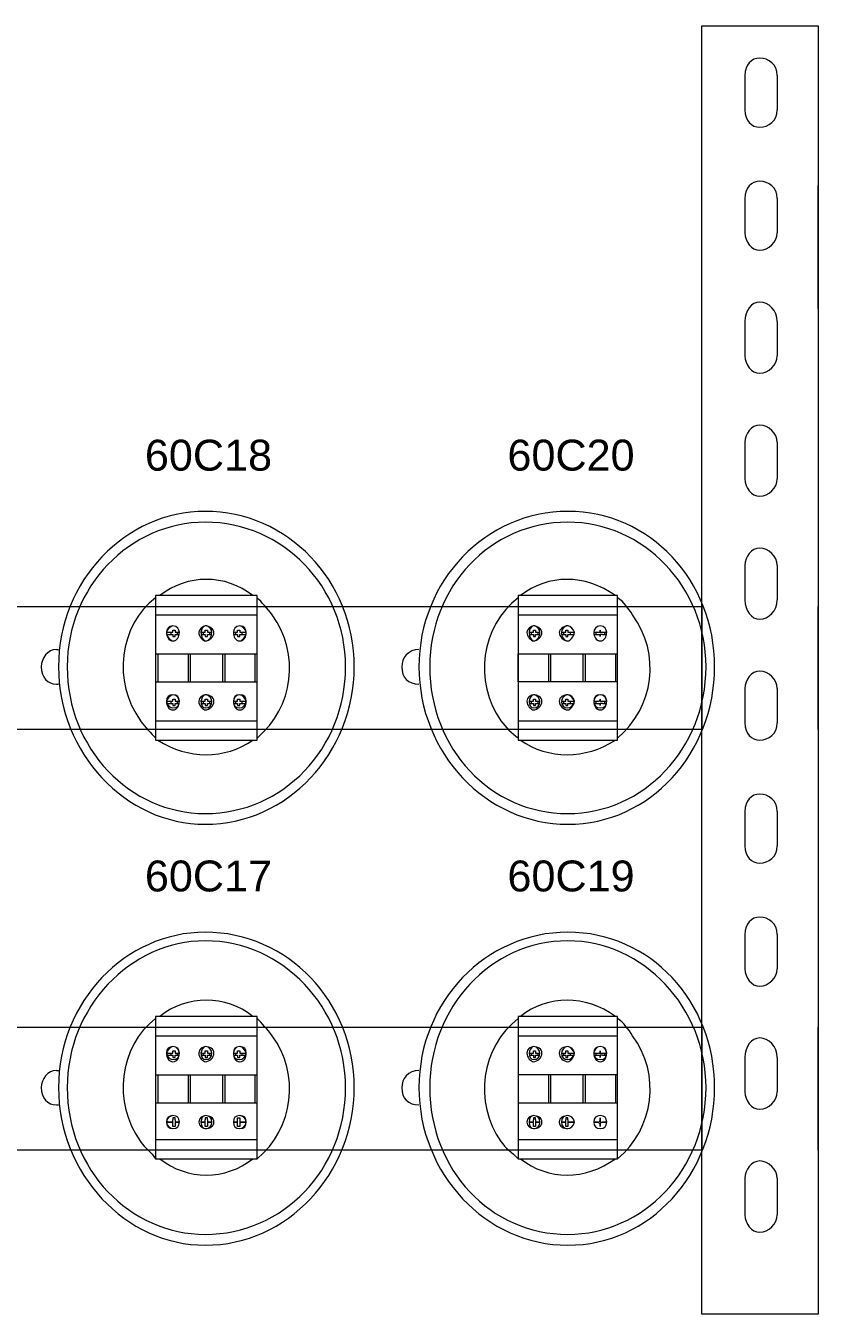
# Model space of a CAD drawing. Header units: millimetres. Extents: x 1004 to 59588, y 686 to 38112.
# Drawn here: x 28179.5 to 28395.5, y 6198 to 6549.1 of the extents above; entities that cross this region are included whole.
import ezdxf

# ---------------------------------------------------------------- set-up
doc = ezdxf.new("R2010")
doc.units = ezdxf.units.MM
doc.layers.add('PDF10_Geometry', color=7, linetype='Continuous')
doc.layers.add('PDF10_Text', color=7, linetype='Continuous')
doc.styles.add('PDF Arial', font='arial.ttf')

msp = doc.modelspace()

# ---------------------------------------------------------------- linework, layer by layer
at = {"layer": 'PDF10_Geometry', "lineweight": 0}
for points in [[(28395.46, 6197.96), (28363.69, 6197.96), (28363.69, 6549.14), (28395.46, 6549.14)], [(28395.46, 6472.08), (28395.46, 6505.61)], [(28395.46, 6357.37), (28395.46, 6390.9)], [(28395.46, 6242.67), (28395.46, 6276.2)]]:
    msp.add_lwpolyline(points, close=True, dxfattribs=at)
for points in [[(28363.69, 6549.14), (28395.46, 6549.14)], [(28375.46, 6535.61), (28375.46, 6535.61)], [(28375.46, 6535.61), (28375.46, 6526.2)], [(28384.28, 6535.61), (28384.28, 6526.2)], [(28384.28, 6526.2), (28384.28, 6526.2)], [(28375.46, 6502.08), (28375.46, 6502.08)], [(28375.46, 6502.08), (28375.46, 6492.67)], [(28384.28, 6502.08), (28384.28, 6492.67)], [(28384.28, 6492.67), (28384.28, 6492.67)], [(28375.46, 6468.55), (28375.46, 6468.55)], [(28375.46, 6468.55), (28375.46, 6459.14)], [(28384.28, 6468.55), (28384.28, 6459.14)], [(28384.28, 6459.14), (28384.28, 6459.14)], [(28375.46, 6435.61), (28375.46, 6435.61)], [(28375.46, 6435.61), (28375.46, 6425.61)], [(28384.28, 6435.61), (28384.28, 6425.61)], [(28384.28, 6425.61), (28384.28, 6425.61)], [(28375.46, 6402.08), (28375.46, 6402.08)], [(28375.46, 6402.08), (28375.46, 6392.67)], [(28384.28, 6402.08), (28384.28, 6392.67)], [(28384.28, 6392.67), (28384.28, 6392.67)], [(28017.81, 6390.9), (28363.69, 6390.9), (28363.69, 6357.37), (28017.81, 6357.37)], [(28187.81, 6379.14), (28188.4, 6379.14)], [(28286.63, 6379.14), (28286.63, 6379.14)], [(28187.81, 6369.73), (28188.4, 6369.73)], [(28286.63, 6369.73), (28286.63, 6369.73)], [(28375.46, 6368.55), (28375.46, 6368.55)], [(28375.46, 6368.55), (28375.46, 6359.14)], [(28384.28, 6368.55), (28384.28, 6359.14)], [(28384.28, 6359.14), (28384.28, 6359.14)], [(28375.46, 6335.02), (28375.46, 6335.02)], [(28375.46, 6335.02), (28375.46, 6325.61)], [(28384.28, 6335.02), (28384.28, 6325.61)], [(28384.28, 6325.61), (28384.28, 6325.61)], [(28375.46, 6301.49), (28375.46, 6301.49)], [(28375.46, 6301.49), (28375.46, 6292.08)], [(28384.28, 6301.49), (28384.28, 6292.08)], [(28384.28, 6292.08), (28384.28, 6292.08)], [(28017.81, 6276.2), (28363.69, 6276.2), (28363.69, 6242.67), (28017.81, 6242.67)], [(28375.46, 6267.96), (28375.46, 6267.96)], [(28375.46, 6267.96), (28375.46, 6258.55)], [(28384.28, 6267.96), (28384.28, 6258.55)], [(28187.81, 6264.43), (28188.4, 6264.43)], [(28286.63, 6264.43), (28286.63, 6264.43)], [(28384.28, 6258.55), (28384.28, 6258.55)], [(28187.81, 6255.02), (28188.4, 6255.02)], [(28286.63, 6255.02), (28286.63, 6255.02)], [(28375.46, 6235.02), (28375.46, 6235.02)], [(28375.46, 6235.02), (28375.46, 6225.02)], [(28384.28, 6235.02), (28384.28, 6225.02)], [(28384.28, 6225.02), (28384.28, 6225.02)]]:
    msp.add_lwpolyline(points, dxfattribs=at)
at = {"layer": 'PDF10_Geometry', "lineweight": 18}
for points in [[(28214.87, 6354.43), (28242.52, 6354.43), (28242.52, 6393.84), (28214.87, 6393.84)], [(28313.69, 6354.43), (28340.75, 6354.43), (28340.75, 6393.84), (28313.69, 6393.84)], [(28336.05, 6382.67), (28336.05, 6383.25)], [(28214.87, 6240.31), (28242.52, 6240.31), (28242.52, 6279.14), (28214.87, 6279.14)], [(28313.69, 6240.31), (28340.75, 6240.31), (28340.75, 6279.14), (28313.69, 6279.14)], [(28336.05, 6267.96), (28336.05, 6268.55)], [(28336.05, 6250.9), (28336.05, 6251.49)], [(28221.34, 6250.31), (28220.16, 6250.31)], [(28230.16, 6250.31), (28228.99, 6250.31)], [(28239.58, 6250.31), (28237.81, 6250.31)], [(28319.58, 6250.31), (28318.4, 6250.31)], [(28328.99, 6250.31), (28327.22, 6250.31)], [(28335.46, 6250.31), (28334.28, 6250.31)], [(28336.05, 6249.14), (28336.05, 6249.73)], [(28337.81, 6250.31), (28336.63, 6250.31)]]:
    msp.add_lwpolyline(points, close=True, dxfattribs=at)
for points in [[(28214.87, 6388.55), (28242.52, 6388.55)], [(28313.69, 6388.55), (28340.75, 6388.55)], [(28217.81, 6383.84), (28219.58, 6383.84), (28219.58, 6384.43), (28220.16, 6384.43), (28220.16, 6383.84), (28221.34, 6383.84)], [(28227.22, 6383.84), (28228.4, 6383.84), (28228.4, 6384.43), (28228.99, 6384.43), (28228.99, 6383.84), (28230.16, 6383.84)], [(28236.05, 6383.84), (28237.22, 6383.84), (28237.22, 6384.43), (28237.81, 6384.43), (28237.81, 6383.84), (28239.58, 6383.84)], [(28316.63, 6383.84), (28317.81, 6383.84), (28317.81, 6384.43), (28318.4, 6384.43), (28318.4, 6383.84), (28319.58, 6383.84)], [(28325.46, 6383.84), (28326.63, 6383.84), (28326.63, 6384.43), (28327.22, 6384.43), (28327.22, 6383.84), (28328.99, 6383.84)], [(28334.28, 6383.84), (28335.46, 6383.84), (28336.05, 6383.84), (28336.05, 6384.43), (28336.05, 6383.84)], [(28336.05, 6384.43), (28336.05, 6384.43)], [(28217.81, 6383.25), (28219.58, 6383.25), (28219.58, 6382.67), (28220.16, 6382.67), (28220.16, 6383.25), (28221.34, 6383.25)], [(28218.99, 6383.84), (28218.99, 6383.25)], [(28219.58, 6383.84), (28219.58, 6383.84)], [(28219.58, 6383.25), (28219.58, 6383.25)], [(28220.16, 6383.84), (28220.16, 6383.84)], [(28220.16, 6383.25), (28220.16, 6383.25)], [(28220.75, 6383.84), (28220.75, 6383.25)], [(28227.22, 6383.25), (28228.4, 6383.25), (28228.4, 6382.67), (28228.99, 6382.67), (28228.99, 6383.25), (28230.16, 6383.25)], [(28227.81, 6383.84), (28227.81, 6383.25)], [(28228.4, 6383.84), (28228.4, 6383.84)], [(28228.4, 6383.25), (28228.4, 6383.25)], [(28228.99, 6383.84), (28228.99, 6383.84)], [(28228.99, 6383.25), (28228.99, 6383.25)], [(28229.58, 6383.84), (28229.58, 6383.25)], [(28236.05, 6383.25), (28237.22, 6383.25), (28237.22, 6382.67), (28237.81, 6382.67), (28237.81, 6383.25), (28239.58, 6383.25)], [(28236.63, 6383.84), (28236.63, 6383.25)], [(28237.22, 6383.84), (28237.22, 6383.84)], [(28237.22, 6383.25), (28237.22, 6383.25)], [(28237.81, 6383.84), (28237.81, 6383.84)], [(28237.81, 6383.25), (28237.81, 6383.25)], [(28238.4, 6383.84), (28238.4, 6383.25)], [(28316.63, 6383.25), (28317.81, 6383.25), (28317.81, 6382.67), (28318.4, 6382.67), (28318.4, 6383.25), (28319.58, 6383.25)], [(28317.22, 6383.84), (28317.22, 6383.25)], [(28317.81, 6383.84), (28317.81, 6383.84)], [(28317.81, 6383.25), (28317.81, 6383.25)], [(28318.4, 6383.84), (28318.4, 6383.84)], [(28318.4, 6383.25), (28318.4, 6383.25)], [(28318.99, 6383.84), (28318.99, 6383.25)], [(28325.46, 6383.25), (28326.63, 6383.25), (28326.63, 6382.67), (28327.22, 6382.67), (28327.22, 6383.25), (28328.99, 6383.25)], [(28326.05, 6383.84), (28326.05, 6383.25)], [(28326.63, 6383.84), (28326.63, 6383.84)], [(28326.63, 6383.25), (28326.63, 6383.25)], [(28327.22, 6383.84), (28327.22, 6383.84)], [(28327.22, 6383.25), (28327.22, 6383.25)], [(28327.81, 6383.84), (28327.81, 6383.25)], [(28334.28, 6383.25), (28335.46, 6383.25), (28336.05, 6383.25)], [(28334.87, 6383.84), (28334.87, 6383.25)], [(28336.05, 6382.67), (28336.05, 6382.67)], [(28336.63, 6383.84), (28337.81, 6383.84)], [(28336.63, 6383.84), (28336.63, 6383.84)], [(28336.63, 6383.25), (28337.81, 6383.25)], [(28337.22, 6383.84), (28337.22, 6383.25)], [(28214.87, 6377.96), (28242.52, 6377.96)], [(28215.46, 6377.96), (28215.46, 6370.31)], [(28223.69, 6377.96), (28223.69, 6370.31)], [(28224.28, 6377.96), (28224.28, 6370.31)], [(28233.1, 6377.96), (28233.1, 6370.31)], [(28233.69, 6377.96), (28233.69, 6370.31)], [(28241.93, 6377.96), (28241.93, 6370.31)], [(28340.75, 6370.31), (28313.69, 6370.31), (28313.69, 6377.96), (28340.75, 6377.96)], [(28321.93, 6377.96), (28321.93, 6370.31)], [(28322.52, 6377.96), (28322.52, 6370.31)], [(28331.34, 6377.96), (28331.34, 6370.31)], [(28331.93, 6377.96), (28331.93, 6370.31)], [(28340.16, 6377.96), (28340.16, 6370.31)], [(28214.87, 6370.31), (28242.52, 6370.31)], [(28217.81, 6365.02), (28219.58, 6365.02)], [(28217.81, 6364.43), (28219.58, 6364.43), (28219.58, 6363.84), (28220.16, 6363.84), (28220.16, 6364.43), (28221.34, 6364.43)], [(28218.99, 6365.02), (28218.99, 6364.43)], [(28219.58, 6365.61), (28219.58, 6365.61)], [(28219.58, 6365.61), (28220.16, 6365.61)], [(28219.58, 6364.43), (28219.58, 6364.43)], [(28220.16, 6365.61), (28220.16, 6365.61)], [(28220.16, 6365.02), (28221.34, 6365.02)], [(28220.16, 6365.02), (28220.16, 6365.02)], [(28220.16, 6364.43), (28220.16, 6364.43)], [(28220.75, 6365.02), (28220.75, 6364.43)], [(28227.22, 6365.02), (28228.4, 6365.02)], [(28227.22, 6364.43), (28228.4, 6364.43), (28228.4, 6363.84), (28228.99, 6363.84), (28228.99, 6364.43), (28230.16, 6364.43)], [(28227.81, 6365.02), (28227.81, 6364.43)], [(28228.4, 6365.61), (28228.4, 6365.61)], [(28228.4, 6365.61), (28228.99, 6365.61)], [(28228.4, 6364.43), (28228.4, 6364.43)], [(28228.99, 6365.61), (28228.99, 6365.61)], [(28228.99, 6365.02), (28230.16, 6365.02)], [(28228.99, 6365.02), (28228.99, 6365.02)], [(28228.99, 6364.43), (28228.99, 6364.43)], [(28229.58, 6365.02), (28229.58, 6364.43)], [(28236.05, 6365.02), (28237.22, 6365.02)], [(28236.05, 6364.43), (28237.22, 6364.43), (28237.22, 6363.84), (28237.81, 6363.84), (28237.81, 6364.43), (28239.58, 6364.43)], [(28236.63, 6365.02), (28236.63, 6364.43)], [(28237.22, 6365.61), (28237.22, 6365.61)], [(28237.22, 6365.61), (28237.81, 6365.61)], [(28237.22, 6364.43), (28237.22, 6364.43)], [(28237.81, 6365.61), (28237.81, 6365.61)], [(28237.81, 6365.02), (28239.58, 6365.02)], [(28237.81, 6365.02), (28237.81, 6365.02)], [(28237.81, 6364.43), (28237.81, 6364.43)], [(28238.4, 6365.02), (28238.4, 6364.43)], [(28316.63, 6365.02), (28317.81, 6365.02)], [(28316.63, 6364.43), (28317.81, 6364.43), (28317.81, 6363.84), (28318.4, 6363.84), (28318.4, 6364.43), (28319.58, 6364.43)], [(28317.22, 6365.02), (28317.22, 6364.43)], [(28317.81, 6365.61), (28317.81, 6365.61)], [(28317.81, 6365.61), (28318.4, 6365.61)], [(28317.81, 6364.43), (28317.81, 6364.43)], [(28318.4, 6365.61), (28318.4, 6365.61)], [(28318.4, 6365.02), (28319.58, 6365.02)], [(28318.4, 6365.02), (28318.4, 6365.02)], [(28318.4, 6364.43), (28318.4, 6364.43)], [(28318.99, 6365.02), (28318.99, 6364.43)], [(28325.46, 6365.02), (28326.63, 6365.02)], [(28325.46, 6364.43), (28326.63, 6364.43), (28326.63, 6363.84), (28327.22, 6363.84), (28327.22, 6364.43), (28328.99, 6364.43)], [(28326.05, 6365.02), (28326.05, 6364.43)], [(28326.63, 6365.61), (28326.63, 6365.61)], [(28326.63, 6365.61), (28327.22, 6365.61)], [(28326.63, 6364.43), (28326.63, 6364.43)], [(28327.22, 6365.61), (28327.22, 6365.61)], [(28327.22, 6365.02), (28328.99, 6365.02)], [(28327.22, 6365.02), (28327.22, 6365.02)], [(28327.22, 6364.43), (28327.22, 6364.43)], [(28327.81, 6365.02), (28327.81, 6364.43)], [(28334.28, 6365.02), (28335.46, 6365.02)], [(28334.28, 6364.43), (28335.46, 6364.43), (28336.05, 6364.43), (28336.05, 6363.84), (28336.05, 6364.43)], [(28334.87, 6365.02), (28334.87, 6364.43)], [(28336.05, 6365.61), (28336.05, 6365.61)], [(28336.05, 6365.61), (28336.05, 6365.61)], [(28336.05, 6365.61), (28336.05, 6365.61)], [(28336.05, 6363.84), (28336.05, 6363.84)], [(28336.63, 6365.02), (28337.81, 6365.02)], [(28336.63, 6365.02), (28336.63, 6365.02)], [(28336.63, 6364.43), (28337.81, 6364.43)], [(28337.22, 6365.02), (28337.22, 6364.43)], [(28214.87, 6359.73), (28242.52, 6359.73)], [(28313.69, 6359.73), (28340.75, 6359.73)], [(28214.87, 6273.84), (28242.52, 6273.84)], [(28313.69, 6273.84), (28340.75, 6273.84)], [(28217.81, 6269.14), (28219.58, 6269.14), (28219.58, 6269.73), (28220.16, 6269.73), (28220.16, 6269.14), (28221.34, 6269.14)], [(28217.81, 6268.55), (28219.58, 6268.55), (28219.58, 6267.96), (28220.16, 6267.96), (28220.16, 6268.55), (28221.34, 6268.55)], [(28218.99, 6269.14), (28218.99, 6268.55)], [(28219.58, 6269.14), (28219.58, 6269.14)], [(28219.58, 6268.55), (28219.58, 6268.55)], [(28220.16, 6269.14), (28220.16, 6269.14)], [(28220.16, 6268.55), (28220.16, 6268.55)], [(28220.75, 6269.14), (28220.75, 6268.55)], [(28227.22, 6269.14), (28228.4, 6269.14), (28228.4, 6269.73), (28228.99, 6269.73), (28228.99, 6269.14), (28230.16, 6269.14)], [(28227.22, 6268.55), (28228.4, 6268.55), (28228.4, 6267.96), (28228.99, 6267.96), (28228.99, 6268.55), (28230.16, 6268.55)], [(28227.81, 6269.14), (28227.81, 6268.55)], [(28228.4, 6269.14), (28228.4, 6269.14)], [(28228.4, 6268.55), (28228.4, 6268.55)], [(28228.99, 6269.14), (28228.99, 6269.14)], [(28228.99, 6268.55), (28228.99, 6268.55)], [(28229.58, 6269.14), (28229.58, 6268.55)], [(28236.05, 6269.14), (28237.22, 6269.14), (28237.22, 6269.73), (28237.81, 6269.73), (28237.81, 6269.14), (28239.58, 6269.14)], [(28236.05, 6268.55), (28237.22, 6268.55), (28237.22, 6267.96), (28237.81, 6267.96), (28237.81, 6268.55), (28239.58, 6268.55)], [(28236.63, 6269.14), (28236.63, 6268.55)], [(28237.22, 6269.14), (28237.22, 6269.14)], [(28237.22, 6268.55), (28237.22, 6268.55)], [(28237.81, 6269.14), (28237.81, 6269.14)], [(28237.81, 6268.55), (28237.81, 6268.55)], [(28238.4, 6269.14), (28238.4, 6268.55)], [(28316.63, 6269.14), (28317.81, 6269.14), (28317.81, 6269.73), (28318.4, 6269.73), (28318.4, 6269.14), (28319.58, 6269.14)], [(28316.63, 6268.55), (28317.81, 6268.55), (28317.81, 6267.96), (28318.4, 6267.96), (28318.4, 6268.55), (28319.58, 6268.55)], [(28317.22, 6269.14), (28317.22, 6268.55)], [(28317.81, 6269.14), (28317.81, 6269.14)], [(28317.81, 6268.55), (28317.81, 6268.55)], [(28318.4, 6269.14), (28318.4, 6269.14)], [(28318.4, 6268.55), (28318.4, 6268.55)], [(28318.99, 6269.14), (28318.99, 6268.55)], [(28325.46, 6269.14), (28326.63, 6269.14), (28326.63, 6269.73), (28327.22, 6269.73), (28327.22, 6269.14), (28328.99, 6269.14)], [(28325.46, 6268.55), (28326.63, 6268.55), (28326.63, 6267.96), (28327.22, 6267.96), (28327.22, 6268.55), (28328.99, 6268.55)], [(28326.05, 6269.14), (28326.05, 6268.55)], [(28326.63, 6269.14), (28326.63, 6269.14)], [(28326.63, 6268.55), (28326.63, 6268.55)], [(28327.22, 6269.14), (28327.22, 6269.14)], [(28327.22, 6268.55), (28327.22, 6268.55)], [(28327.81, 6269.14), (28327.81, 6268.55)], [(28334.28, 6269.14), (28335.46, 6269.14), (28336.05, 6269.14), (28336.05, 6269.73), (28336.05, 6269.14)], [(28334.28, 6268.55), (28335.46, 6268.55), (28336.05, 6268.55)], [(28334.87, 6269.14), (28334.87, 6268.55)], [(28336.05, 6269.73), (28336.05, 6269.73)], [(28336.63, 6269.14), (28337.81, 6269.14)], [(28336.63, 6269.14), (28336.63, 6269.14)], [(28336.63, 6268.55), (28337.81, 6268.55)], [(28337.22, 6269.14), (28337.22, 6268.55)], [(28336.05, 6267.96), (28336.05, 6267.96)], [(28214.87, 6263.25), (28242.52, 6263.25)], [(28215.46, 6263.25), (28215.46, 6255.61)], [(28223.69, 6263.25), (28223.69, 6255.61)], [(28224.28, 6263.25), (28224.28, 6255.61)], [(28233.1, 6263.25), (28233.1, 6255.61)], [(28233.69, 6263.25), (28233.69, 6255.61)], [(28241.93, 6263.25), (28241.93, 6255.61)], [(28340.75, 6263.25), (28313.69, 6263.25), (28313.69, 6255.61), (28340.75, 6255.61)], [(28321.93, 6263.25), (28321.93, 6255.61)], [(28322.52, 6263.25), (28322.52, 6255.61)], [(28331.34, 6263.25), (28331.34, 6255.61)], [(28331.93, 6263.25), (28331.93, 6255.61)], [(28340.16, 6263.25), (28340.16, 6255.61)], [(28214.87, 6255.61), (28242.52, 6255.61)], [(28220.16, 6250.9), (28220.16, 6251.49), (28219.58, 6251.49), (28219.58, 6250.9)], [(28228.99, 6250.9), (28228.99, 6251.49), (28228.4, 6251.49), (28228.4, 6250.9)], [(28237.22, 6250.9), (28237.22, 6251.49), (28237.81, 6251.49), (28237.81, 6250.9)], [(28318.4, 6250.9), (28318.4, 6251.49), (28317.81, 6251.49), (28317.81, 6250.9)], [(28327.22, 6250.9), (28327.22, 6251.49), (28326.63, 6251.49), (28326.63, 6250.9)], [(28336.05, 6251.49), (28336.05, 6251.49)], [(28220.16, 6250.31), (28220.16, 6249.73), (28220.16, 6249.14), (28219.58, 6249.14), (28219.58, 6249.73), (28219.58, 6250.31), (28217.81, 6250.31), (28219.58, 6250.31)], [(28218.99, 6250.31), (28218.99, 6250.31)], [(28220.16, 6250.31), (28220.16, 6250.31)], [(28220.75, 6250.31), (28220.75, 6250.31)], [(28228.99, 6250.31), (28228.99, 6249.73), (28228.99, 6249.14), (28228.4, 6249.14), (28228.4, 6249.73), (28228.4, 6250.31), (28227.22, 6250.31), (28228.4, 6250.31)], [(28227.81, 6250.31), (28227.81, 6250.31)], [(28228.99, 6250.31), (28228.99, 6250.31)], [(28229.58, 6250.31), (28229.58, 6250.31)], [(28237.81, 6250.31), (28237.81, 6249.73), (28237.81, 6249.14), (28237.22, 6249.14), (28237.22, 6249.73), (28237.22, 6250.31), (28236.05, 6250.31), (28237.22, 6250.31)], [(28236.63, 6250.31), (28236.63, 6250.31)], [(28237.81, 6250.31), (28237.81, 6250.31)], [(28238.4, 6250.31), (28238.4, 6250.31)], [(28318.4, 6250.31), (28318.4, 6249.73), (28318.4, 6249.14), (28317.81, 6249.14), (28317.81, 6249.73), (28317.81, 6250.31), (28316.63, 6250.31), (28317.81, 6250.31)], [(28317.22, 6250.31), (28317.22, 6250.31)], [(28318.4, 6250.31), (28318.4, 6250.31)], [(28318.99, 6250.31), (28318.99, 6250.31)], [(28327.22, 6250.31), (28327.22, 6249.73), (28327.22, 6249.14), (28326.63, 6249.14), (28326.63, 6249.73), (28326.63, 6250.31), (28325.46, 6250.31), (28326.63, 6250.31)], [(28326.05, 6250.31), (28326.05, 6250.31)], [(28327.22, 6250.31), (28327.22, 6250.31)], [(28327.81, 6250.31), (28327.81, 6250.31)], [(28334.87, 6250.31), (28334.87, 6250.31)], [(28336.05, 6249.73), (28335.46, 6250.31)], [(28336.05, 6249.14), (28336.05, 6249.14)], [(28336.63, 6250.31), (28336.63, 6250.31)], [(28337.22, 6250.31), (28337.22, 6250.31)], [(28214.87, 6245.61), (28242.52, 6245.61)], [(28313.69, 6245.61), (28340.75, 6245.61)]]:
    msp.add_lwpolyline(points, dxfattribs=at)
for centre, radius, start, end in [((28228.69, 6377.92), 20.33, 51.5387, 128.4613), ((28226.68, 6373.98), 24.71, 309.8664, 36.1311), ((28324.92, 6373.98), 24.71, 309.8664, 36.1311), ((28323.78, 6369.81), 17.9, 214.2883, 235.7117), ((28228.69, 6263.22), 20.33, 51.5387, 128.4613), ((28226.68, 6259.28), 24.71, 309.8664, 36.1311), ((28324.92, 6259.28), 24.71, 309.8664, 36.1311), ((28228.69, 6256.23), 20.33, 231.5387, 308.4613)]:
    msp.add_arc(centre, radius, start, end, dxfattribs=at)
at = {"layer": 'PDF10_Geometry', "lineweight": 0}
for points in [[(28379.58, 6540.31), (28377.22, 6540.31), (28375.46, 6538.55), (28375.46, 6535.61)], [(28384.28, 6535.61), (28384.28, 6538.55), (28381.93, 6540.31), (28379.58, 6540.31)], [(28375.46, 6526.2), (28375.46, 6523.25), (28377.22, 6521.49), (28379.58, 6521.49)], [(28379.58, 6521.49), (28381.93, 6521.49), (28384.28, 6523.25), (28384.28, 6526.2)], [(28379.58, 6506.78), (28377.22, 6506.78), (28375.46, 6505.02), (28375.46, 6502.08)], [(28384.28, 6502.08), (28384.28, 6505.02), (28381.93, 6506.78), (28379.58, 6506.78)], [(28375.46, 6492.67), (28375.46, 6490.31), (28377.22, 6487.96), (28379.58, 6487.96)], [(28379.58, 6487.96), (28381.93, 6487.96), (28384.28, 6490.31), (28384.28, 6492.67)], [(28379.58, 6473.84), (28377.22, 6473.84), (28375.46, 6471.49), (28375.46, 6468.55)], [(28384.28, 6468.55), (28384.28, 6471.49), (28381.93, 6473.84), (28379.58, 6473.84)], [(28375.46, 6459.14), (28375.46, 6456.78), (28377.22, 6454.43), (28379.58, 6454.43)], [(28379.58, 6454.43), (28381.93, 6454.43), (28384.28, 6456.78), (28384.28, 6459.14)], [(28379.58, 6440.31), (28377.22, 6440.31), (28375.46, 6437.96), (28375.46, 6435.61)], [(28384.28, 6435.61), (28384.28, 6437.96), (28381.93, 6440.31), (28379.58, 6440.31)], [(28375.46, 6425.61), (28375.46, 6423.25), (28377.22, 6420.9), (28379.58, 6420.9)], [(28379.58, 6420.9), (28381.93, 6420.9), (28384.28, 6423.25), (28384.28, 6425.61)], [(28379.58, 6406.78), (28377.22, 6406.78), (28375.46, 6404.43), (28375.46, 6402.08)], [(28384.28, 6402.08), (28384.28, 6404.43), (28381.93, 6406.78), (28379.58, 6406.78)], [(28375.46, 6392.67), (28375.46, 6389.73), (28377.22, 6387.37), (28379.58, 6387.37)], [(28379.58, 6387.37), (28381.93, 6387.37), (28384.28, 6389.73), (28384.28, 6392.67)], [(28187.81, 6379.14), (28185.46, 6379.14), (28183.69, 6376.78), (28183.69, 6374.43)], [(28286.63, 6379.14), (28283.69, 6379.14), (28281.93, 6376.78), (28281.93, 6374.43)], [(28183.69, 6374.43), (28183.69, 6371.49), (28185.46, 6369.73), (28187.81, 6369.73)], [(28281.93, 6374.43), (28281.93, 6371.49), (28283.69, 6369.73), (28286.63, 6369.73)], [(28379.58, 6373.25), (28377.22, 6373.25), (28375.46, 6370.9), (28375.46, 6368.55)], [(28384.28, 6368.55), (28384.28, 6370.9), (28381.93, 6373.25), (28379.58, 6373.25)], [(28375.46, 6359.14), (28375.46, 6356.2), (28377.22, 6354.43), (28379.58, 6354.43)], [(28379.58, 6354.43), (28381.93, 6354.43), (28384.28, 6356.2), (28384.28, 6359.14)], [(28379.58, 6339.73), (28377.22, 6339.73), (28375.46, 6337.96), (28375.46, 6335.02)], [(28384.28, 6335.02), (28384.28, 6337.96), (28381.93, 6339.73), (28379.58, 6339.73)], [(28375.46, 6325.61), (28375.46, 6322.67), (28377.22, 6320.9), (28379.58, 6320.9)], [(28379.58, 6320.9), (28381.93, 6320.9), (28384.28, 6322.67), (28384.28, 6325.61)], [(28379.58, 6306.2), (28377.22, 6306.2), (28375.46, 6304.43), (28375.46, 6301.49)], [(28384.28, 6301.49), (28384.28, 6304.43), (28381.93, 6306.2), (28379.58, 6306.2)], [(28375.46, 6292.08), (28375.46, 6289.73), (28377.22, 6287.37), (28379.58, 6287.37)], [(28379.58, 6287.37), (28381.93, 6287.37), (28384.28, 6289.73), (28384.28, 6292.08)], [(28379.58, 6273.25), (28377.22, 6273.25), (28375.46, 6270.9), (28375.46, 6267.96)], [(28384.28, 6267.96), (28384.28, 6270.9), (28381.93, 6273.25), (28379.58, 6273.25)], [(28187.81, 6264.43), (28185.46, 6264.43), (28183.69, 6262.08), (28183.69, 6259.73)], [(28286.63, 6264.43), (28283.69, 6264.43), (28281.93, 6262.08), (28281.93, 6259.73)], [(28183.69, 6259.73), (28183.69, 6256.78), (28185.46, 6255.02), (28187.81, 6255.02)], [(28281.93, 6259.73), (28281.93, 6256.78), (28283.69, 6255.02), (28286.63, 6255.02)], [(28375.46, 6258.55), (28375.46, 6256.2), (28377.22, 6253.84), (28379.58, 6253.84)], [(28379.58, 6253.84), (28381.93, 6253.84), (28384.28, 6256.2), (28384.28, 6258.55)], [(28379.58, 6239.73), (28377.22, 6239.73), (28375.46, 6237.37), (28375.46, 6235.02)], [(28384.28, 6235.02), (28384.28, 6237.37), (28381.93, 6239.73), (28379.58, 6239.73)], [(28375.46, 6225.02), (28375.46, 6222.67), (28377.22, 6220.31), (28379.58, 6220.31)], [(28379.58, 6220.31), (28381.93, 6220.31), (28384.28, 6222.67), (28384.28, 6225.02)]]:
    msp.add_open_spline(points, degree=3, dxfattribs=at)
at = {"layer": 'PDF10_Geometry', "lineweight": 18}
for points in [[(28228.4, 6416.78), (28206.63, 6416.78), (28188.4, 6397.96), (28188.4, 6374.43)], [(28268.99, 6374.43), (28268.99, 6397.96), (28250.75, 6416.78), (28228.4, 6416.78)], [(28327.22, 6416.78), (28304.87, 6416.78), (28286.63, 6397.96), (28286.63, 6374.43)], [(28367.22, 6374.43), (28367.22, 6397.96), (28349.58, 6416.78), (28327.22, 6416.78)], [(28228.4, 6413.84), (28207.81, 6413.84), (28190.75, 6396.2), (28190.75, 6374.43)], [(28266.63, 6374.43), (28266.63, 6396.2), (28249.58, 6413.84), (28228.4, 6413.84)], [(28327.22, 6413.84), (28306.05, 6413.84), (28289.58, 6396.2), (28289.58, 6374.43)], [(28364.87, 6374.43), (28364.87, 6396.2), (28347.81, 6413.84), (28327.22, 6413.84)], [(28340.16, 6393.84), (28331.93, 6399.73), (28321.93, 6399.73), (28314.28, 6393.84)], [(28214.87, 6393.25), (28204.87, 6385.61), (28203.1, 6370.31), (28210.75, 6359.73)], [(28246.63, 6388.55), (28245.46, 6390.31), (28243.69, 6392.08), (28242.52, 6393.25)], [(28313.69, 6393.25), (28303.69, 6385.61), (28301.34, 6370.31), (28308.99, 6359.73)], [(28344.87, 6388.55), (28343.69, 6390.31), (28342.52, 6392.08), (28340.75, 6393.25)], [(28219.58, 6385.61), (28218.4, 6385.61), (28217.81, 6384.43), (28217.81, 6383.84)], [(28219.58, 6385.61), (28218.99, 6385.61), (28217.81, 6384.43), (28217.81, 6383.84)], [(28221.34, 6383.84), (28221.34, 6384.43), (28220.75, 6385.61), (28219.58, 6385.61)], [(28221.34, 6383.84), (28221.34, 6384.43), (28220.75, 6385.61), (28219.58, 6385.61)], [(28228.4, 6385.61), (28227.81, 6385.61), (28226.63, 6384.43), (28226.63, 6383.84)], [(28228.4, 6385.61), (28227.81, 6385.61), (28227.22, 6384.43), (28227.22, 6383.84)], [(28230.75, 6383.84), (28230.75, 6384.43), (28229.58, 6385.61), (28228.4, 6385.61)], [(28230.16, 6383.84), (28230.16, 6384.43), (28229.58, 6385.61), (28228.4, 6385.61)], [(28237.81, 6385.61), (28236.63, 6385.61), (28236.05, 6384.43), (28236.05, 6383.84)], [(28237.81, 6385.61), (28236.63, 6385.61), (28236.05, 6384.43), (28236.05, 6383.84)], [(28239.58, 6383.84), (28239.58, 6384.43), (28238.99, 6385.61), (28237.81, 6385.61)], [(28239.58, 6383.84), (28239.58, 6384.43), (28238.4, 6385.61), (28237.81, 6385.61)], [(28317.81, 6385.61), (28317.22, 6385.61), (28316.05, 6384.43), (28316.05, 6383.84)], [(28317.81, 6385.61), (28317.22, 6385.61), (28316.63, 6384.43), (28316.63, 6383.84)], [(28320.16, 6383.84), (28320.16, 6384.43), (28318.99, 6385.61), (28317.81, 6385.61)], [(28319.58, 6383.84), (28319.58, 6384.43), (28318.99, 6385.61), (28317.81, 6385.61)], [(28327.22, 6385.61), (28326.05, 6385.61), (28324.87, 6384.43), (28324.87, 6383.84)], [(28327.22, 6385.61), (28326.05, 6385.61), (28325.46, 6384.43), (28325.46, 6383.84)], [(28328.99, 6383.84), (28328.99, 6384.43), (28327.81, 6385.61), (28327.22, 6385.61)], [(28328.99, 6383.84), (28328.99, 6384.43), (28327.81, 6385.61), (28327.22, 6385.61)], [(28336.05, 6385.61), (28334.87, 6385.61), (28334.28, 6384.43), (28334.28, 6383.84)], [(28336.05, 6385.61), (28334.87, 6385.61), (28334.28, 6384.43), (28334.28, 6383.84)], [(28337.81, 6383.84), (28337.81, 6384.43), (28337.22, 6385.61), (28336.05, 6385.61)], [(28337.81, 6383.84), (28337.81, 6384.43), (28337.22, 6385.61), (28336.05, 6385.61)], [(28217.81, 6383.84), (28217.81, 6382.67), (28218.4, 6381.49), (28219.58, 6381.49)], [(28217.81, 6383.84), (28217.81, 6382.67), (28218.99, 6381.49), (28219.58, 6381.49)], [(28219.58, 6381.49), (28220.75, 6381.49), (28221.34, 6382.67), (28221.34, 6383.84)], [(28219.58, 6381.49), (28220.75, 6381.49), (28221.34, 6382.67), (28221.34, 6383.84)], [(28226.63, 6383.84), (28226.63, 6382.67), (28227.81, 6381.49), (28228.4, 6381.49)], [(28227.22, 6383.84), (28227.22, 6382.67), (28227.81, 6381.49), (28228.4, 6381.49)], [(28228.4, 6381.49), (28229.58, 6381.49), (28230.75, 6382.67), (28230.75, 6383.84)], [(28228.4, 6381.49), (28229.58, 6381.49), (28230.16, 6382.67), (28230.16, 6383.84)], [(28236.05, 6383.84), (28236.05, 6382.67), (28236.63, 6381.49), (28237.81, 6381.49)], [(28236.05, 6383.84), (28236.05, 6382.67), (28236.63, 6381.49), (28237.81, 6381.49)], [(28237.81, 6381.49), (28238.99, 6381.49), (28239.58, 6382.67), (28239.58, 6383.84)], [(28237.81, 6381.49), (28238.4, 6381.49), (28239.58, 6382.67), (28239.58, 6383.84)], [(28316.05, 6383.84), (28316.05, 6382.67), (28317.22, 6381.49), (28317.81, 6381.49)], [(28316.63, 6383.84), (28316.63, 6382.67), (28317.22, 6381.49), (28317.81, 6381.49)], [(28317.81, 6381.49), (28318.99, 6381.49), (28320.16, 6382.67), (28320.16, 6383.84)], [(28317.81, 6381.49), (28318.99, 6381.49), (28319.58, 6382.67), (28319.58, 6383.84)], [(28324.87, 6383.84), (28324.87, 6382.67), (28326.05, 6381.49), (28327.22, 6381.49)], [(28325.46, 6383.84), (28325.46, 6382.67), (28326.05, 6381.49), (28327.22, 6381.49)], [(28327.22, 6381.49), (28327.81, 6381.49), (28328.99, 6382.67), (28328.99, 6383.84)], [(28327.22, 6381.49), (28327.81, 6381.49), (28328.99, 6382.67), (28328.99, 6383.84)], [(28334.28, 6383.84), (28334.28, 6382.67), (28334.87, 6381.49), (28336.05, 6381.49)], [(28334.28, 6383.84), (28334.28, 6382.67), (28334.87, 6381.49), (28336.05, 6381.49)], [(28336.05, 6381.49), (28337.22, 6381.49), (28337.81, 6382.67), (28337.81, 6383.84)], [(28336.05, 6381.49), (28337.22, 6381.49), (28337.81, 6382.67), (28337.81, 6383.84)], [(28336.05, 6383.84), (28336.05, 6383.84), (28336.05, 6383.84), (28336.63, 6383.84)], [(28336.63, 6383.25), (28336.05, 6383.25), (28336.05, 6383.25), (28336.05, 6383.25)], [(28188.4, 6374.43), (28188.4, 6350.9), (28206.63, 6331.49), (28228.4, 6331.49)], [(28190.75, 6374.43), (28190.75, 6352.08), (28207.81, 6334.43), (28228.4, 6334.43)], [(28228.4, 6331.49), (28250.75, 6331.49), (28268.99, 6350.9), (28268.99, 6374.43)], [(28228.4, 6334.43), (28249.58, 6334.43), (28266.63, 6352.08), (28266.63, 6374.43)], [(28286.63, 6374.43), (28286.63, 6350.9), (28304.87, 6331.49), (28327.22, 6331.49)], [(28289.58, 6374.43), (28289.58, 6352.08), (28306.05, 6334.43), (28327.22, 6334.43)], [(28327.22, 6331.49), (28349.58, 6331.49), (28367.22, 6350.9), (28367.22, 6374.43)], [(28327.22, 6334.43), (28347.81, 6334.43), (28364.87, 6352.08), (28364.87, 6374.43)], [(28219.58, 6366.78), (28218.4, 6366.78), (28217.81, 6366.2), (28217.81, 6365.02)], [(28219.58, 6366.78), (28218.99, 6366.78), (28217.81, 6365.61), (28217.81, 6365.02)], [(28217.81, 6365.02), (28217.81, 6363.84), (28218.4, 6362.67), (28219.58, 6362.67)], [(28217.81, 6365.02), (28217.81, 6363.84), (28218.99, 6363.25), (28219.58, 6363.25)], [(28221.34, 6365.02), (28221.34, 6366.2), (28220.75, 6366.78), (28219.58, 6366.78)], [(28221.34, 6365.02), (28221.34, 6365.61), (28220.75, 6366.78), (28219.58, 6366.78)], [(28219.58, 6365.02), (28219.58, 6365.02), (28219.58, 6365.02), (28219.58, 6365.61)], [(28219.58, 6362.67), (28220.75, 6362.67), (28221.34, 6363.84), (28221.34, 6365.02)], [(28219.58, 6363.25), (28220.75, 6363.25), (28221.34, 6363.84), (28221.34, 6365.02)], [(28220.16, 6365.61), (28220.16, 6365.02), (28220.16, 6365.02), (28220.16, 6365.02)], [(28228.4, 6366.78), (28227.81, 6366.78), (28226.63, 6366.2), (28226.63, 6365.02)], [(28226.63, 6365.02), (28226.63, 6363.84), (28227.81, 6362.67), (28228.4, 6362.67)], [(28228.4, 6366.78), (28227.81, 6366.78), (28227.22, 6365.61), (28227.22, 6365.02)], [(28227.22, 6365.02), (28227.22, 6363.84), (28227.81, 6363.25), (28228.4, 6363.25)], [(28230.75, 6365.02), (28230.75, 6366.2), (28229.58, 6366.78), (28228.4, 6366.78)], [(28230.16, 6365.02), (28230.16, 6365.61), (28229.58, 6366.78), (28228.4, 6366.78)], [(28228.4, 6365.02), (28228.4, 6365.02), (28228.4, 6365.02), (28228.4, 6365.61)], [(28228.4, 6362.67), (28229.58, 6362.67), (28230.75, 6363.84), (28230.75, 6365.02)], [(28228.4, 6363.25), (28229.58, 6363.25), (28230.16, 6363.84), (28230.16, 6365.02)], [(28228.99, 6365.61), (28228.99, 6365.02), (28228.99, 6365.02), (28228.99, 6365.02)], [(28237.81, 6366.78), (28236.63, 6366.78), (28236.05, 6366.2), (28236.05, 6365.02)], [(28237.81, 6366.78), (28236.63, 6366.78), (28236.05, 6365.61), (28236.05, 6365.02)], [(28236.05, 6365.02), (28236.05, 6363.84), (28236.63, 6362.67), (28237.81, 6362.67)], [(28236.05, 6365.02), (28236.05, 6363.84), (28236.63, 6363.25), (28237.81, 6363.25)], [(28237.22, 6365.02), (28237.22, 6365.02), (28237.22, 6365.02), (28237.22, 6365.61)], [(28239.58, 6365.02), (28239.58, 6366.2), (28238.99, 6366.78), (28237.81, 6366.78)], [(28239.58, 6365.02), (28239.58, 6365.61), (28238.4, 6366.78), (28237.81, 6366.78)], [(28237.81, 6365.61), (28237.81, 6365.02), (28237.81, 6365.02), (28237.81, 6365.02)], [(28237.81, 6362.67), (28238.99, 6362.67), (28239.58, 6363.84), (28239.58, 6365.02)], [(28237.81, 6363.25), (28238.4, 6363.25), (28239.58, 6363.84), (28239.58, 6365.02)], [(28317.81, 6366.78), (28317.22, 6366.78), (28316.05, 6366.2), (28316.05, 6365.02)], [(28316.05, 6365.02), (28316.05, 6363.84), (28317.22, 6362.67), (28317.81, 6362.67)], [(28317.81, 6366.78), (28317.22, 6366.78), (28316.63, 6365.61), (28316.63, 6365.02)], [(28316.63, 6365.02), (28316.63, 6363.84), (28317.22, 6363.25), (28317.81, 6363.25)], [(28320.16, 6365.02), (28320.16, 6366.2), (28318.99, 6366.78), (28317.81, 6366.78)], [(28319.58, 6365.02), (28319.58, 6365.61), (28318.99, 6366.78), (28317.81, 6366.78)], [(28317.81, 6365.02), (28317.81, 6365.02), (28317.81, 6365.02), (28317.81, 6365.61)], [(28317.81, 6362.67), (28318.99, 6362.67), (28320.16, 6363.84), (28320.16, 6365.02)], [(28317.81, 6363.25), (28318.99, 6363.25), (28319.58, 6363.84), (28319.58, 6365.02)], [(28318.4, 6365.61), (28318.4, 6365.02), (28318.4, 6365.02), (28318.4, 6365.02)], [(28327.22, 6366.78), (28326.05, 6366.78), (28324.87, 6366.2), (28324.87, 6365.02)], [(28324.87, 6365.02), (28324.87, 6363.84), (28326.05, 6362.67), (28327.22, 6362.67)], [(28327.22, 6366.78), (28326.05, 6366.78), (28325.46, 6365.61), (28325.46, 6365.02)], [(28325.46, 6365.02), (28325.46, 6363.84), (28326.05, 6363.25), (28327.22, 6363.25)], [(28326.63, 6365.02), (28326.63, 6365.02), (28326.63, 6365.02), (28326.63, 6365.61)], [(28328.99, 6365.02), (28328.99, 6366.2), (28327.81, 6366.78), (28327.22, 6366.78)], [(28328.99, 6365.02), (28328.99, 6365.61), (28327.81, 6366.78), (28327.22, 6366.78)], [(28327.22, 6365.61), (28327.22, 6365.02), (28327.22, 6365.02), (28327.22, 6365.02)], [(28327.22, 6362.67), (28327.81, 6362.67), (28328.99, 6363.84), (28328.99, 6365.02)], [(28327.22, 6363.25), (28327.81, 6363.25), (28328.99, 6363.84), (28328.99, 6365.02)], [(28336.05, 6366.78), (28334.87, 6366.78), (28334.28, 6366.2), (28334.28, 6365.02)], [(28336.05, 6366.78), (28334.87, 6366.78), (28334.28, 6365.61), (28334.28, 6365.02)], [(28334.28, 6365.02), (28334.28, 6363.84), (28334.87, 6362.67), (28336.05, 6362.67)], [(28334.28, 6365.02), (28334.28, 6363.84), (28334.87, 6363.25), (28336.05, 6363.25)], [(28335.46, 6365.02), (28335.46, 6365.02), (28336.05, 6365.02), (28336.05, 6365.61)], [(28337.81, 6365.02), (28337.81, 6366.2), (28337.22, 6366.78), (28336.05, 6366.78)], [(28337.81, 6365.02), (28337.81, 6365.61), (28337.22, 6366.78), (28336.05, 6366.78)], [(28336.05, 6365.61), (28336.05, 6365.02), (28336.05, 6365.02), (28336.63, 6365.02)], [(28336.05, 6362.67), (28337.22, 6362.67), (28337.81, 6363.84), (28337.81, 6365.02)], [(28336.05, 6363.25), (28337.22, 6363.25), (28337.81, 6363.84), (28337.81, 6365.02)], [(28336.63, 6364.43), (28336.05, 6364.43), (28336.05, 6364.43), (28336.05, 6364.43)], [(28210.75, 6359.73), (28211.93, 6357.96), (28213.69, 6356.2), (28214.87, 6355.02)], [(28215.46, 6354.43), (28223.69, 6349.14), (28233.69, 6349.14), (28241.34, 6354.43)], [(28314.28, 6354.43), (28321.93, 6349.14), (28331.93, 6349.14), (28340.16, 6354.43)], [(28228.4, 6302.08), (28206.63, 6302.08), (28188.4, 6283.25), (28188.4, 6259.73)], [(28268.99, 6259.73), (28268.99, 6283.25), (28250.75, 6302.08), (28228.4, 6302.08)], [(28327.22, 6302.08), (28304.87, 6302.08), (28286.63, 6283.25), (28286.63, 6259.73)], [(28367.22, 6259.73), (28367.22, 6283.25), (28349.58, 6302.08), (28327.22, 6302.08)], [(28228.4, 6299.73), (28207.81, 6299.73), (28190.75, 6281.49), (28190.75, 6259.73)], [(28266.63, 6259.73), (28266.63, 6281.49), (28249.58, 6299.73), (28228.4, 6299.73)], [(28327.22, 6299.73), (28306.05, 6299.73), (28289.58, 6281.49), (28289.58, 6259.73)], [(28364.87, 6259.73), (28364.87, 6281.49), (28347.81, 6299.73), (28327.22, 6299.73)], [(28340.16, 6279.14), (28331.93, 6285.02), (28321.93, 6285.02), (28314.28, 6279.14)], [(28214.87, 6278.55), (28204.87, 6270.9), (28203.1, 6255.61), (28210.75, 6245.02)], [(28246.63, 6273.84), (28245.46, 6275.61), (28243.69, 6277.37), (28242.52, 6278.55)], [(28313.69, 6278.55), (28303.69, 6270.9), (28301.34, 6255.61), (28308.99, 6245.02)], [(28344.87, 6273.84), (28343.69, 6275.61), (28342.52, 6277.37), (28340.75, 6278.55)], [(28219.58, 6270.9), (28218.4, 6270.9), (28217.81, 6270.31), (28217.81, 6269.14)], [(28219.58, 6270.9), (28218.99, 6270.9), (28217.81, 6269.73), (28217.81, 6269.14)], [(28217.81, 6269.14), (28217.81, 6267.96), (28218.4, 6266.78), (28219.58, 6266.78)], [(28217.81, 6269.14), (28217.81, 6267.96), (28218.99, 6267.37), (28219.58, 6267.37)], [(28221.34, 6269.14), (28221.34, 6270.31), (28220.75, 6270.9), (28219.58, 6270.9)], [(28221.34, 6269.14), (28221.34, 6269.73), (28220.75, 6270.9), (28219.58, 6270.9)], [(28219.58, 6266.78), (28220.75, 6266.78), (28221.34, 6267.96), (28221.34, 6269.14)], [(28219.58, 6267.37), (28220.75, 6267.37), (28221.34, 6267.96), (28221.34, 6269.14)], [(28228.4, 6270.9), (28227.81, 6270.9), (28226.63, 6270.31), (28226.63, 6269.14)], [(28226.63, 6269.14), (28226.63, 6267.96), (28227.81, 6266.78), (28228.4, 6266.78)], [(28228.4, 6270.9), (28227.81, 6270.9), (28227.22, 6269.73), (28227.22, 6269.14)], [(28227.22, 6269.14), (28227.22, 6267.96), (28227.81, 6267.37), (28228.4, 6267.37)], [(28230.75, 6269.14), (28230.75, 6270.31), (28229.58, 6270.9), (28228.4, 6270.9)], [(28230.16, 6269.14), (28230.16, 6269.73), (28229.58, 6270.9), (28228.4, 6270.9)], [(28228.4, 6266.78), (28229.58, 6266.78), (28230.75, 6267.96), (28230.75, 6269.14)], [(28228.4, 6267.37), (28229.58, 6267.37), (28230.16, 6267.96), (28230.16, 6269.14)], [(28237.81, 6270.9), (28236.63, 6270.9), (28236.05, 6270.31), (28236.05, 6269.14)], [(28237.81, 6270.9), (28236.63, 6270.9), (28236.05, 6269.73), (28236.05, 6269.14)], [(28236.05, 6269.14), (28236.05, 6267.96), (28236.63, 6266.78), (28237.81, 6266.78)], [(28236.05, 6269.14), (28236.05, 6267.96), (28236.63, 6267.37), (28237.81, 6267.37)], [(28239.58, 6269.14), (28239.58, 6270.31), (28238.99, 6270.9), (28237.81, 6270.9)], [(28239.58, 6269.14), (28239.58, 6269.73), (28238.4, 6270.9), (28237.81, 6270.9)], [(28237.81, 6266.78), (28238.99, 6266.78), (28239.58, 6267.96), (28239.58, 6269.14)], [(28237.81, 6267.37), (28238.4, 6267.37), (28239.58, 6267.96), (28239.58, 6269.14)], [(28317.81, 6270.9), (28317.22, 6270.9), (28316.05, 6270.31), (28316.05, 6269.14)], [(28316.05, 6269.14), (28316.05, 6267.96), (28317.22, 6266.78), (28317.81, 6266.78)], [(28317.81, 6270.9), (28317.22, 6270.9), (28316.63, 6269.73), (28316.63, 6269.14)], [(28316.63, 6269.14), (28316.63, 6267.96), (28317.22, 6267.37), (28317.81, 6267.37)], [(28320.16, 6269.14), (28320.16, 6270.31), (28318.99, 6270.9), (28317.81, 6270.9)], [(28319.58, 6269.14), (28319.58, 6269.73), (28318.99, 6270.9), (28317.81, 6270.9)], [(28317.81, 6266.78), (28318.99, 6266.78), (28320.16, 6267.96), (28320.16, 6269.14)], [(28317.81, 6267.37), (28318.99, 6267.37), (28319.58, 6267.96), (28319.58, 6269.14)], [(28327.22, 6270.9), (28326.05, 6270.9), (28324.87, 6270.31), (28324.87, 6269.14)], [(28324.87, 6269.14), (28324.87, 6267.96), (28326.05, 6266.78), (28327.22, 6266.78)], [(28327.22, 6270.9), (28326.05, 6270.9), (28325.46, 6269.73), (28325.46, 6269.14)], [(28325.46, 6269.14), (28325.46, 6267.96), (28326.05, 6267.37), (28327.22, 6267.37)], [(28328.99, 6269.14), (28328.99, 6270.31), (28327.81, 6270.9), (28327.22, 6270.9)], [(28328.99, 6269.14), (28328.99, 6269.73), (28327.81, 6270.9), (28327.22, 6270.9)], [(28327.22, 6266.78), (28327.81, 6266.78), (28328.99, 6267.96), (28328.99, 6269.14)], [(28327.22, 6267.37), (28327.81, 6267.37), (28328.99, 6267.96), (28328.99, 6269.14)], [(28336.05, 6270.9), (28334.87, 6270.9), (28334.28, 6270.31), (28334.28, 6269.14)], [(28336.05, 6270.9), (28334.87, 6270.9), (28334.28, 6269.73), (28334.28, 6269.14)], [(28334.28, 6269.14), (28334.28, 6267.96), (28334.87, 6266.78), (28336.05, 6266.78)], [(28334.28, 6269.14), (28334.28, 6267.96), (28334.87, 6267.37), (28336.05, 6267.37)], [(28337.81, 6269.14), (28337.81, 6270.31), (28337.22, 6270.9), (28336.05, 6270.9)], [(28337.81, 6269.14), (28337.81, 6269.73), (28337.22, 6270.9), (28336.05, 6270.9)], [(28336.05, 6266.78), (28337.22, 6266.78), (28337.81, 6267.96), (28337.81, 6269.14)], [(28336.05, 6267.37), (28337.22, 6267.37), (28337.81, 6267.96), (28337.81, 6269.14)], [(28336.05, 6269.14), (28336.05, 6269.14), (28336.05, 6269.14), (28336.63, 6269.14)], [(28336.63, 6268.55), (28336.05, 6268.55), (28336.05, 6268.55), (28336.05, 6268.55)], [(28188.4, 6259.73), (28188.4, 6236.2), (28206.63, 6216.78), (28228.4, 6216.78)], [(28190.75, 6259.73), (28190.75, 6237.37), (28207.81, 6219.73), (28228.4, 6219.73)], [(28228.4, 6216.78), (28250.75, 6216.78), (28268.99, 6236.2), (28268.99, 6259.73)], [(28228.4, 6219.73), (28249.58, 6219.73), (28266.63, 6237.37), (28266.63, 6259.73)], [(28286.63, 6259.73), (28286.63, 6236.2), (28304.87, 6216.78), (28327.22, 6216.78)], [(28289.58, 6259.73), (28289.58, 6237.37), (28306.05, 6219.73), (28327.22, 6219.73)], [(28327.22, 6216.78), (28349.58, 6216.78), (28367.22, 6236.2), (28367.22, 6259.73)], [(28327.22, 6219.73), (28347.81, 6219.73), (28364.87, 6237.37), (28364.87, 6259.73)], [(28219.58, 6252.08), (28218.4, 6252.08), (28217.81, 6251.49), (28217.81, 6250.31)], [(28219.58, 6252.08), (28218.99, 6252.08), (28217.81, 6251.49), (28217.81, 6250.31)], [(28221.34, 6250.31), (28221.34, 6251.49), (28220.75, 6252.08), (28219.58, 6252.08)], [(28221.34, 6250.31), (28221.34, 6251.49), (28220.75, 6252.08), (28219.58, 6252.08)], [(28228.4, 6252.08), (28227.81, 6252.08), (28226.63, 6251.49), (28226.63, 6250.31)], [(28228.4, 6252.08), (28227.81, 6252.08), (28227.22, 6251.49), (28227.22, 6250.31)], [(28230.75, 6250.31), (28230.75, 6251.49), (28229.58, 6252.08), (28228.4, 6252.08)], [(28230.16, 6250.31), (28230.16, 6251.49), (28229.58, 6252.08), (28228.4, 6252.08)], [(28237.81, 6252.08), (28236.63, 6252.08), (28236.05, 6251.49), (28236.05, 6250.31)], [(28237.81, 6252.08), (28236.63, 6252.08), (28236.05, 6251.49), (28236.05, 6250.31)], [(28239.58, 6250.31), (28239.58, 6251.49), (28238.99, 6252.08), (28237.81, 6252.08)], [(28239.58, 6250.31), (28239.58, 6251.49), (28238.4, 6252.08), (28237.81, 6252.08)], [(28317.81, 6252.08), (28317.22, 6252.08), (28316.05, 6251.49), (28316.05, 6250.31)], [(28317.81, 6252.08), (28317.22, 6252.08), (28316.63, 6251.49), (28316.63, 6250.31)], [(28320.16, 6250.31), (28320.16, 6251.49), (28318.99, 6252.08), (28317.81, 6252.08)], [(28319.58, 6250.31), (28319.58, 6251.49), (28318.99, 6252.08), (28317.81, 6252.08)], [(28327.22, 6252.08), (28326.05, 6252.08), (28324.87, 6251.49), (28324.87, 6250.31)], [(28327.22, 6252.08), (28326.05, 6252.08), (28325.46, 6251.49), (28325.46, 6250.31)], [(28328.99, 6250.31), (28328.99, 6251.49), (28327.81, 6252.08), (28327.22, 6252.08)], [(28328.99, 6250.31), (28328.99, 6251.49), (28327.81, 6252.08), (28327.22, 6252.08)], [(28336.05, 6252.08), (28334.87, 6252.08), (28334.28, 6251.49), (28334.28, 6250.31)], [(28336.05, 6252.08), (28334.87, 6252.08), (28334.28, 6251.49), (28334.28, 6250.31)], [(28337.81, 6250.31), (28337.81, 6251.49), (28337.22, 6252.08), (28336.05, 6252.08)], [(28337.81, 6250.31), (28337.81, 6251.49), (28337.22, 6252.08), (28336.05, 6252.08)], [(28217.81, 6250.31), (28217.81, 6249.14), (28218.4, 6248.55), (28219.58, 6248.55)], [(28217.81, 6250.31), (28217.81, 6249.14), (28218.99, 6248.55), (28219.58, 6248.55)], [(28219.58, 6250.31), (28219.58, 6250.31), (28219.58, 6250.31), (28219.58, 6250.9)], [(28219.58, 6248.55), (28220.75, 6248.55), (28221.34, 6249.14), (28221.34, 6250.31)], [(28219.58, 6248.55), (28220.75, 6248.55), (28221.34, 6249.14), (28221.34, 6250.31)], [(28220.16, 6250.9), (28220.16, 6250.31), (28220.16, 6250.31), (28220.16, 6250.31)], [(28226.63, 6250.31), (28226.63, 6249.14), (28227.81, 6248.55), (28228.4, 6248.55)], [(28227.22, 6250.31), (28227.22, 6249.14), (28227.81, 6248.55), (28228.4, 6248.55)], [(28228.4, 6250.31), (28228.4, 6250.31), (28228.4, 6250.31), (28228.4, 6250.9)], [(28228.4, 6248.55), (28229.58, 6248.55), (28230.75, 6249.14), (28230.75, 6250.31)], [(28228.4, 6248.55), (28229.58, 6248.55), (28230.16, 6249.14), (28230.16, 6250.31)], [(28228.99, 6250.9), (28228.99, 6250.31), (28228.99, 6250.31), (28228.99, 6250.31)], [(28236.05, 6250.31), (28236.05, 6249.14), (28236.63, 6248.55), (28237.81, 6248.55)], [(28236.05, 6250.31), (28236.05, 6249.14), (28236.63, 6248.55), (28237.81, 6248.55)], [(28237.22, 6250.31), (28237.22, 6250.31), (28237.22, 6250.31), (28237.22, 6250.9)], [(28237.81, 6250.9), (28237.81, 6250.31), (28237.81, 6250.31), (28237.81, 6250.31)], [(28237.81, 6248.55), (28238.99, 6248.55), (28239.58, 6249.14), (28239.58, 6250.31)], [(28237.81, 6248.55), (28238.4, 6248.55), (28239.58, 6249.14), (28239.58, 6250.31)], [(28316.05, 6250.31), (28316.05, 6249.14), (28317.22, 6248.55), (28317.81, 6248.55)], [(28316.63, 6250.31), (28316.63, 6249.14), (28317.22, 6248.55), (28317.81, 6248.55)], [(28317.81, 6250.31), (28317.81, 6250.31), (28317.81, 6250.31), (28317.81, 6250.9)], [(28317.81, 6248.55), (28318.99, 6248.55), (28320.16, 6249.14), (28320.16, 6250.31)], [(28317.81, 6248.55), (28318.99, 6248.55), (28319.58, 6249.14), (28319.58, 6250.31)], [(28318.4, 6250.9), (28318.4, 6250.31), (28318.4, 6250.31), (28318.4, 6250.31)], [(28324.87, 6250.31), (28324.87, 6249.14), (28326.05, 6248.55), (28327.22, 6248.55)], [(28325.46, 6250.31), (28325.46, 6249.14), (28326.05, 6248.55), (28327.22, 6248.55)], [(28326.63, 6250.31), (28326.63, 6250.31), (28326.63, 6250.31), (28326.63, 6250.9)], [(28327.22, 6250.9), (28327.22, 6250.31), (28327.22, 6250.31), (28327.22, 6250.31)], [(28327.22, 6248.55), (28327.81, 6248.55), (28328.99, 6249.14), (28328.99, 6250.31)], [(28327.22, 6248.55), (28327.81, 6248.55), (28328.99, 6249.14), (28328.99, 6250.31)], [(28334.28, 6250.31), (28334.28, 6249.14), (28334.87, 6248.55), (28336.05, 6248.55)], [(28334.28, 6250.31), (28334.28, 6249.14), (28334.87, 6248.55), (28336.05, 6248.55)], [(28335.46, 6250.31), (28335.46, 6250.31), (28336.05, 6250.31), (28336.05, 6250.9)], [(28336.05, 6250.9), (28336.05, 6250.31), (28336.05, 6250.31), (28336.63, 6250.31)], [(28336.05, 6248.55), (28337.22, 6248.55), (28337.81, 6249.14), (28337.81, 6250.31)], [(28336.05, 6248.55), (28337.22, 6248.55), (28337.81, 6249.14), (28337.81, 6250.31)], [(28336.63, 6250.31), (28336.05, 6250.31), (28336.05, 6249.73), (28336.05, 6249.73)], [(28210.75, 6245.02), (28211.93, 6243.25), (28213.69, 6242.08), (28214.87, 6240.31)], [(28308.99, 6245.02), (28310.16, 6243.25), (28311.93, 6242.08), (28313.69, 6240.31)], [(28314.28, 6240.31), (28321.93, 6234.43), (28331.93, 6234.43), (28340.16, 6240.31)]]:
    msp.add_open_spline(points, degree=3, dxfattribs=at)

# ---------------------------------------------------------------- texts
at = {"layer": 'PDF10_Text', "char_height": 8.421, "attachment_point": 7, "style": 'PDF Arial'}
for s, insert in [('60C18', (28211.93, 6427.77)), ('60C20', (28310.75, 6427.78)), ('60C17', (28211.93, 6313.08)), ('60C19', (28310.75, 6313.08))]:
    msp.add_mtext(s, dxfattribs=dict(at, insert=insert))

doc.saveas('drawing.dxf')
